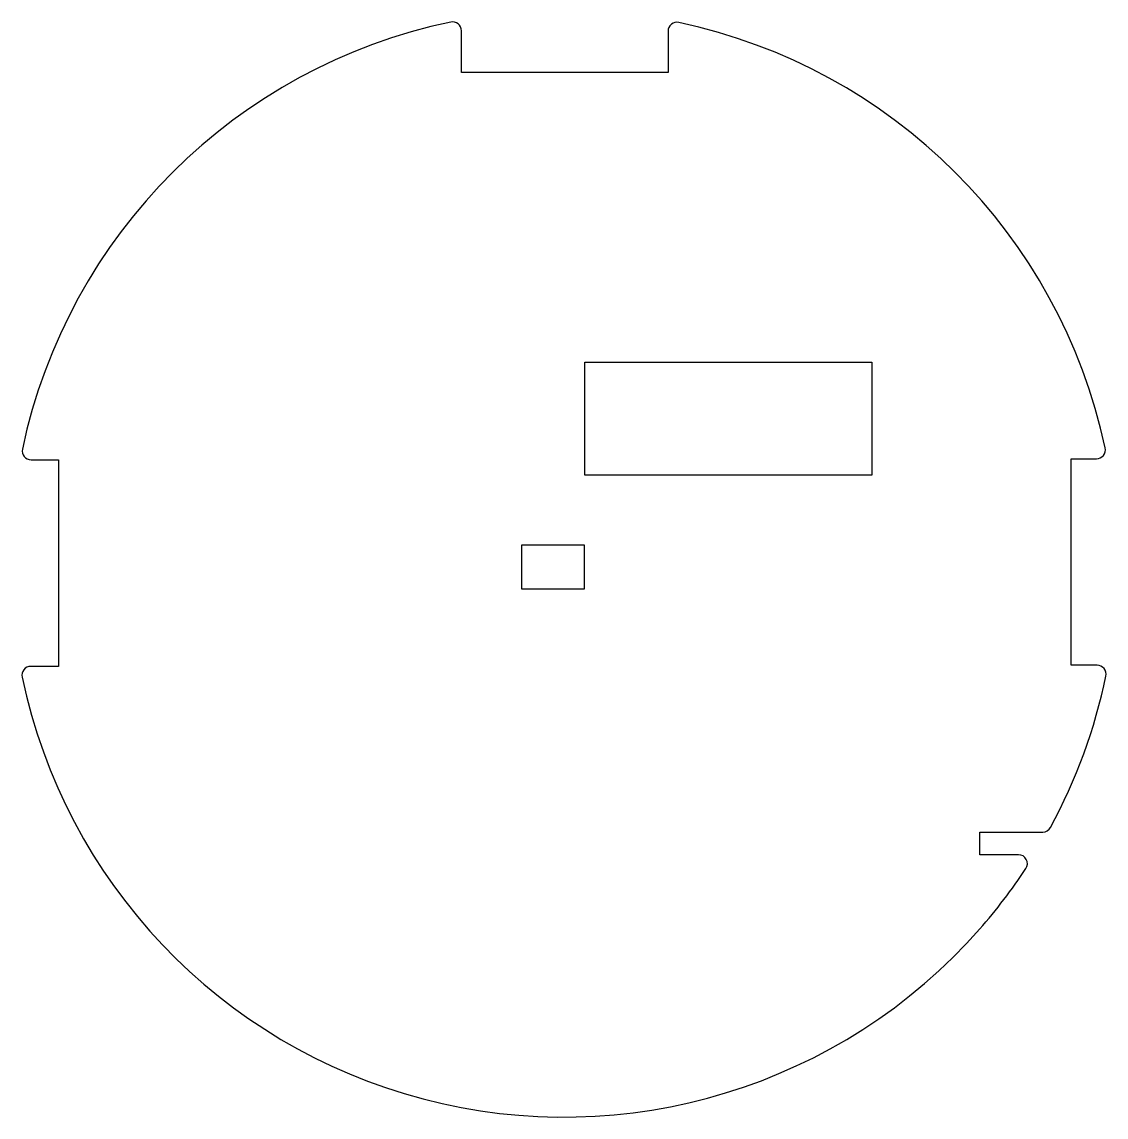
# Model space of a CAD drawing. Header units: millimetres. Extents: x 73.8 to 134.5, y 137.5 to 198.8.
import ezdxf

# ---------------------------------------------------------------- set-up
doc = ezdxf.new("R2010")
doc.units = ezdxf.units.MM
doc.layers.add('obrys', color=2, linetype='Continuous')

msp = doc.modelspace()

# ---------------------------------------------------------------- linework, layer by layer
at = {"layer": 'obrys'}
for p, q in [((98.387, 195.971), (98.387, 198.307)), ((109.957, 198.286), (109.957, 195.971)), ((109.957, 195.971), (98.387, 195.971)), ((105.292, 173.409), (105.292, 179.74)), ((105.292, 179.74), (121.363, 179.74)), ((121.363, 179.74), (121.363, 173.409)), ((74.284, 174.271), (75.827, 174.271)), ((75.827, 174.271), (75.827, 162.701)), ((132.525, 162.761), (132.525, 174.337)), ((132.525, 174.337), (133.945, 174.337)), ((121.363, 173.409), (105.292, 173.409)), ((75.827, 162.701), (74.269, 162.701)), ((133.987, 162.761), (132.525, 162.761)), ((127.407, 153.421), (130.938, 153.422)), ((127.407, 152.151), (127.407, 153.421)), ((129.577, 152.151), (127.407, 152.151))]:
    msp.add_line(p, q, dxfattribs=at)
msp.add_lwpolyline([(101.764, 169.52), (105.264, 169.52), (105.264, 167.02), (101.764, 167.02), (101.764, 169.52)], dxfattribs=at)
for centre, radius, start, end in [((104.121, 168.451), 31, 101.79505, 168.04039), ((97.887, 198.308), 0.499, 359.90832, 101.88729), ((110.456, 198.287), 0.5, 77.94662, 180.06408), ((104.122, 168.451), 31, 12.0864, 78.01203), ((74.283, 174.772), 0.5, 168.05826, 270.02268), ((133.945, 174.837), 0.5, 270.00878, 12.09097), ((74.269, 162.2), 0.501, 90.0609, 191.78718), ((133.986, 162.261), 0.5, 348.29702, 89.96367), ((104.121, 168.451), 31, 191.82584, 318.69946), ((104.135, 168.446), 30.985, 331.54701, 348.29393), ((130.939, 153.921), 0.499, 269.96183, 331.57215), ((129.577, 151.651), 0.5, 326.56111, 90.02544), ((104.09, 168.477), 31.04, 318.70144, 326.56732)]:
    msp.add_arc(centre, radius, start, end, dxfattribs=at)

doc.saveas('drawing.dxf')
